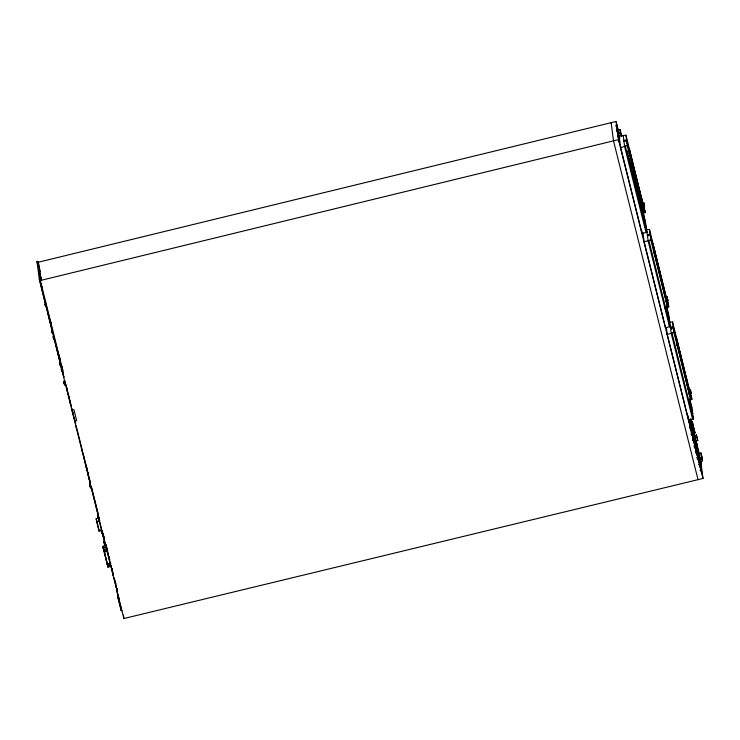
<?xml version="1.0" encoding="UTF-8"?>
<svg xmlns="http://www.w3.org/2000/svg" width="740" height="740" viewBox="0 0 740 740"><rect width="100%" height="100%" fill="white"/><g stroke="black" fill="none" stroke-linecap="round" stroke-linejoin="round"><path stroke-width="1.11" d="M52.586 332.787C51.384 333.333 52.605 330.715 51.911 331.862M53.456 333.444L52.947 333.351M54.187 339.216L53.132 336.746L53.789 337.532M59.385 357.216L59.635 358.308M668.359 304.492L668.747 306.878L664.529 307.905M53.502 333.592L53.613 334.85M643.291 208.255L643.994 212.472L642.005 212.954M107.837 565.98L108.058 567.229L107.319 564.407L110.797 563.566M701.011 464.304L700.762 461.427L703 478.456L123.885 618.529L39.359 279.729L37 261.544L38.425 262.2L616.115 121.471L618.908 132.682M38.119 266.021L37 261.544L37.749 261.368L40.108 279.554L40.783 280.395L618.474 139.656L616.115 121.471M615.736 125.263L616.725 125.023L617.752 129.611L617.623 128.621L616.633 128.862M615.865 126.244L616.855 126.004L616.725 125.023M616.374 130.175L617.364 129.935L618.39 134.486L617.141 128.242M619.63 137.705L618.094 129.99L620.074 129.509L621.757 136.234M616.494 131.128L617.493 130.888M617.049 132.081L618.048 131.84L616.929 126.558L617.956 131.156M618.51 133.228L620.499 132.747L620.074 129.509M643.356 213.102L645.308 220.899L646.788 232.323L642.07 233.461L620.657 147.621L619.177 136.206L625.948 135.161L642.745 202.834L643.735 202.594L644.244 204.776L644.494 206.821L642.385 207.339M39.359 279.729L40.108 279.554L63.279 372.451L62.539 372.627M625.948 135.161L626.549 139.795L624.569 140.276L624.717 141.414L626.697 140.933L643.495 208.606M623.876 140.887L624.625 140.711M623.894 141.016L624.643 140.831M41.977 286.63C40.959 287.268 39.951 283.54 41.292 283.596M42.152 287.222L41.412 287.397L45.427 303.493L45.038 300.505M620.657 147.621L627.307 145.567L626.697 140.933M628.676 158.841C631.054 159.553 630.323 156.362 630.869 159.609M45.612 306.693L45.427 304.02L45.177 305.019L46.056 306.591L45.39 305.805M45.621 304.418L46.37 304.233M45.649 304.908L45.621 304.714M45.233 305.157L45.418 306.009M50.172 321.549L50.588 323.047L50.894 321.909M51.328 324.749L50.912 325.045L51.402 325.064M50.69 324.157L50.931 325.193L51.125 324.055M50.931 325.193L51.513 325.591M51.078 325.702L51.319 326.738L51.532 325.739M51.772 331.354L52.235 331.446L51.967 330.216L52.133 332.75M52.189 331.104L52.161 330.91M51.957 332.204L52.364 331.899L52.133 332.834M53.835 337.875L53.373 337.782L53.558 338.633M53.946 338.18L53.733 339.179M626.549 139.795L643.245 206.691L643.125 205.748L644.115 205.507L644.494 206.821M630.424 156.085L630.175 155.271L642.487 205.1C643.171 207.45 642.949 206.469 640.664 206.849L640.84 207.607M643.874 211.529L644.864 211.288L645.243 212.602L642.08 213.361M59.69 357.161L58.95 357.328L59.117 358.077M59.709 357.309L59.256 357.272M59.589 357.966L59.561 357.772M59.172 358.216L59.367 357.078M59.727 358.419L59.551 359.751L59.774 358.761M644.559 221.084L645.308 220.899M59.958 364.182L60.421 364.274L59.718 363.146C59.866 364.08 61.004 366.735 60.153 365.024M60.356 363.729L60.588 364.922M60.107 364.681L60.514 364.385L60.347 365.717M62.345 371.082L61.337 367.392L62.086 367.216M645.298 226.727L646.038 226.551M645.308 226.856L646.057 226.681L629.166 159.257M61.91 369.399L62.66 369.204L61.91 369.399L61.79 368.807M61.559 367.836L62.086 370.351L62.826 370.176M665.889 301.615L667.998 301.106L667.24 296.879L666.25 297.119L649.461 229.446L646.649 229.52L648.138 240.944L669.552 326.784L669.256 324.527M649.461 229.446L650.062 234.071L648.074 234.552L648.221 235.699L650.21 235.218L666.999 302.891L667.989 302.651L668.368 304.501M647.389 235.172L648.129 234.987M647.398 235.302L648.148 235.117M65.814 385.096L65.065 385.272L64.13 381.535L64.806 380.786M64.13 381.535L64.88 381.35L65.379 383.514L64.639 383.69M648.823 240.334L670.292 326.608L665.574 327.746L644.161 241.906L650.812 239.853L650.21 235.218M65.065 385.272L65.74 384.522M74.648 421.143L76.636 420.662L73.88 409.618L71.9 410.099L71.632 408.064L74.389 419.118M650.062 234.071L666.749 300.976L666.629 300.033L667.619 299.793L667.998 301.106M665.519 307.23L667.499 306.749L667.378 305.805L668.368 305.565L668.747 306.878M669.765 322.094L672.568 322.02L689.365 389.684L690.355 389.453L690.855 391.636L691.114 393.68L689.005 394.189M688.699 400.22L691.863 399.452L691.613 397.408L691.105 395.225L690.115 395.465L673.317 327.792L671.337 328.273L671.189 327.126L673.169 326.645L672.568 322.02M670.495 327.746L671.245 327.561M670.514 327.866L671.254 327.69M688.098 415.75L688.755 420.57L667.277 334.48L673.918 332.427L673.317 327.792M90.067 484.413L90.483 483.72L90.067 484.413L91.002 488.16L91.492 488.039L91.066 486.448L90.567 486.569M91.002 488.16L91.418 487.466M98.929 520.155L99.428 520.035L98.475 516.048L97.985 516.168L103.128 536.519L102.028 532.005L102.851 535.446L102.546 533.966M98.106 516.224L98.365 517.417L97.467 513.726L98.411 517.232L98.901 517.112M96.774 521.82L96.154 518.749L98.642 518.148L99.188 521.006M98.577 518.564L99.077 518.444M99.687 520.886L96.709 521.598L99.049 530.969L101.722 530.303M100.918 530.145L98.947 530.497M99.049 530.969L101.713 530.469M103.239 534.493L103.11 533.956L102.546 534.382L102.074 531.921L102.573 531.801M102 532.486L102.499 532.365M102.25 533.253L102.74 533.133L103.961 538.128M673.169 326.645L689.865 393.55L689.745 392.607L690.735 392.367L691.114 393.68M102.786 535.409L103.285 535.288M688.626 399.804L690.614 399.322L690.494 398.379L691.484 398.139L691.863 399.452M105.154 544.955L104.146 540.644L105.154 544.955L106.394 544.659M103.97 551.096C110.362 547.813 106.847 553.233 104.035 551.402C103.656 548.137 100.788 545.167 106.431 545.584M103.082 547.424L106.56 546.582M691.179 407.934L691.928 407.759L689.699 398.842M103.905 550.726L106.514 550.098M103.998 551.235L107.457 550.32M104.035 551.402L107.494 550.477M104.081 551.587L107.605 550.949M107.578 550.847L104.1 551.688L107.291 564.398M691.909 413.586L692.659 413.401M691.928 413.716L692.677 413.531L689.116 399.563M690.374 419.552L691.327 423.807L691.206 422.919M688.69 420.32L693.408 419.182L691.928 407.759M688.838 421.236L689.837 420.995L690.929 425.935L690.772 424.769L689.782 425.01M690.254 421.282L690.438 420.773L694.324 438.08M692.344 422.17L695.036 433.029L692.668 424.205L690.929 424.631L690.42 421.893L692.159 421.476L692.399 422.447M688.995 422.401L689.985 422.161M690.438 422.734L689.874 420.255M107.494 565.073L107.217 563.852L110.63 563.103M107.966 566.979L111.435 566.137M689.606 427.137L690.596 426.897L690.457 425.824L691.539 430.661M689.652 427.526L690.651 427.285L691.946 433.779L690.864 428.904M690.383 427.979L691.373 427.739L691.225 426.573M690.429 428.358L691.428 428.118L692.483 432.9L691.373 427.739M689.81 428.728L690.809 428.488M690.577 429.496L691.576 429.256M691.141 430.467L692.131 430.227L692.288 431.392M691.049 433.094L692.039 432.854L693.306 439.236L692.252 434.482L691.262 434.722M694.74 432.475C693.26 436.545 693.87 425.389 692.159 421.476M691.808 433.696L692.797 433.455L692.649 432.289M695.036 433.029L693.306 433.455L693.056 432.401M693.62 433.501C693.722 435.657 692.566 428.414 693.019 431.124M691.206 434.297L692.853 433.834L693.954 438.811L692.797 433.455M692.002 435.203L693.001 434.963M693.805 434.963L694.869 439.144L693.676 433.945M692.612 436.369L693.611 436.128L693.759 437.294M693.269 439.569L694.268 439.329L694.111 438.163M692.631 440.013L694.314 439.708L695.378 444.49L694.268 439.329M692.686 440.439L693.676 440.198L694.777 445.138L693.463 438.57M693.473 441.077L694.462 440.837M694.037 442.058L695.027 441.817L695.174 442.983M694.092 445.887L695.091 445.647L694.934 444.444M694.148 446.312L695.147 446.072L696.201 450.827L695.091 445.647M694.841 446.59L695.841 446.35L695.693 445.212M694.916 447.108L695.905 446.868L697.052 451.983M694.296 447.413L695.285 447.173M696.83 446.831L698.403 453.407M694.795 447.95L695.794 447.709L694.527 441.355L695.582 446.091M695.508 447.959L696.497 447.719L696.645 448.884M695.054 448.181L696.044 447.94L695.905 446.868M697.2 449.624L697.08 446.775M695.526 451.816L696.516 451.576L697.672 456.728L696.303 449.957M696.331 452.547L697.321 452.307L697.173 451.169M695.665 452.917L696.664 452.677M696.396 453.065L697.395 452.825L698.421 457.477M696.275 453.851L697.265 453.611L696.044 447.94M697.024 454.61L698.024 454.369L697.866 453.204M117.651 596.218L118.4 596.042L119.011 598.734L118.261 598.91L116.966 590.909L117.299 591.963M696.951 457.348L697.949 457.107L697.792 455.905M697.006 457.773L698.005 457.533L699.041 462.213L697.949 457.107M697.718 458.115L698.717 457.875L698.569 456.737M697.154 458.874L698.782 458.393L699.855 463.203M700.299 459.216L700.336 458.18M697.931 459.707L698.921 459.466L698.782 458.393M698.458 460.336L699.448 460.095L699.3 458.93M698.505 460.715L699.494 460.474L698.366 455.193M700.688 462.796L701.067 465.719L689.939 420.154M698.542 464.443L700.207 464.119L701.289 468.975M699.356 465.432L700.345 465.192L700.207 464.119M699.975 470.168L700.965 469.928L700.817 468.827M118.261 598.91L121.203 610.676L121.943 610.5M639.776 190.892L639.897 191.54M640.729 198.098L640.849 198.764M638.657 197.793L638.537 197.145M654.715 251.535L654.835 252.211M654.891 252.923L655.02 253.598M655.64 258.695L655.77 259.379M664.418 293.808L664.538 294.455M686.396 377.752L686.516 378.39M698.606 453.315L699.633 457.875M102.731 533.133L102.536 532.495M98.42 517.241L98.67 518.055M695.119 435.712L695.6 437.701L695.165 435.842M696.349 444.981L696.007 443.593M699.106 453.537L699.577 455.526L699.374 454.536M44.992 304.121L45.186 304.815M50.459 322.02L50.727 323.25M51.532 330.318L51.726 331.011M58.932 357.18L59.126 357.873M59.718 363.146L59.912 363.839M643.735 202.594L644.115 205.507M642.745 202.834L643.125 205.748M667.24 296.879L667.619 299.793M666.25 297.119L666.629 300.033M667.989 302.651L668.368 305.565M666.999 302.891L667.378 305.805M690.355 389.453L690.735 392.367M689.365 389.684L689.745 392.607M691.105 395.225L691.484 398.139M690.115 395.465L690.494 398.379M631.442 158.795L631.516 159.322M663.373 285.76L663.271 285.141M664.15 291.532L664.03 290.95M664.326 293.003L664.243 292.42M677.877 344.267L677.951 344.785M678.062 345.654L678.127 346.172M678.635 350.039L678.7 350.557M678.811 351.426L678.876 351.953M687.238 384.106L687.146 383.524M98.032 513.754L98.059 514.18M45.649 301.763L45.344 300.903L45.455 302.151M97.699 514.698L98.013 515.771M694.471 435.527L694.509 436.119M695.498 441.123L695.285 440.393M700.253 459.142L698.847 453.259L699.633 456.136M118.15 597.476L118.816 599.733M61.762 368.27L61.475 366.041L61.781 366.92M61.808 371.193L61.235 368.751L61.808 370.99M631.266 157.407L631.331 157.925M632.015 163.179L632.08 163.707M640.045 192.872L639.971 192.326M640.23 194.259L640.155 193.714M629.823 162.19L629.888 162.717M640.59 197.173L640.526 196.664M654.567 250.222L654.632 250.74M655.316 255.994L655.381 256.512M655.52 257.464L655.585 257.983M663.558 287.157L663.493 286.648M677.673 342.796L677.748 343.314M686.665 379.731L686.591 379.185M686.85 381.118L686.776 380.573M687.414 385.503L687.34 384.957M687.599 386.891L687.525 386.345M102.953 546.425L103.887 549.922M39.562 269.212L39.349 268.583L40.293 275.632M46.25 306.48L45.649 303.992M52.244 330.503L52.808 332.732L52.688 332.14M53.78 336.617L54.39 339.105M51.569 327.45L52.087 329.254M59.727 360.139L60.245 361.943M62.28 368.946L62.502 369.732M700.762 461.427L701.058 462.306L700.771 460.687M700.512 461.483L700.808 462.371L700.632 461.242M699.346 457.662L699.18 457.107L699.43 458.476M631.054 155.937L631.127 156.454M631.803 161.709L631.877 162.236M663.734 288.526L663.669 288.036M678.423 348.568L678.497 349.086M118.132 595.404L117.716 594.1L117.947 595.506M64.38 382.247L64.861 384.365L64.519 382.802M90.317 485.135L90.798 487.244L90.456 485.699M690.42 421.893L690.614 422.586M88.18 472.814L88.43 473.711M102.305 533.068L102.462 533.929M52.17 329.041L52.078 328.505L52.281 329.337M58.331 354.238L58.747 355.736M50.856 324.841L51.365 325.091M59.015 357.531L59.163 358.077M63.113 372.738L63.242 373.2M64.056 380.961L64.991 384.707M89.993 483.84L90.927 487.586M629.675 150.312L629.444 149.517L642.116 201.086L641.867 200.272M629.832 151.608L629.601 150.803L642.274 202.362L642.024 201.548M629.99 152.884L629.74 152.061L630.119 153.837M630.582 157.38L630.351 156.584L643.023 208.144L642.773 207.32M641.7 198.986L641.95 199.8L641.58 198.033M642.449 204.758L642.699 205.572L642.329 203.805M653.18 244.598L652.93 243.784L665.621 295.371L665.371 294.557M642.69 206.349C640.498 204.962 640.96 209.013 640.6 205.97M653.346 245.883L653.096 245.07L665.778 296.647L665.528 295.834M653.503 247.16L653.263 246.364L653.624 248.113M653.929 250.37L653.679 249.556L666.37 301.143L666.12 300.329M654.095 251.665L653.846 250.842L666.527 302.42L666.278 301.606M654.252 252.941L654.012 252.136L654.373 253.885M665.214 293.262L665.454 294.085L665.084 292.318M676.295 337.172L676.064 336.367L688.727 387.945L688.487 387.131M665.963 299.043L666.213 299.857L665.834 298.091M676.452 338.457L676.221 337.662L688.885 389.221L688.644 388.407M676.61 339.734L676.379 338.939L676.739 340.687M677.045 342.944L676.813 342.148L689.486 393.717L689.236 392.903M677.202 344.239L676.971 343.434L689.634 394.993L689.393 394.18M688.32 385.836L688.57 386.659L688.2 384.893M677.359 345.506L677.128 344.711L677.489 346.459M689.07 391.617L689.319 392.431L688.949 390.664M62.086 370.351L62.502 371.637M694.351 436.036L694.509 436.637M119.529 602.055L118.992 600.001M694.925 436.933L695.063 437.433L694.971 436.933M696.701 445.896L696.849 446.396L696.701 445.656M41.042 278.999L40.441 276.917L40.857 280.238M89.882 485.514C89.29 483.46 90.927 489.686 89.956 486.097M105.117 549.2L104.701 547.517M109.548 565.896L109.132 564.204M103.212 547.508C102.37 544.64 104.664 553.335 103.313 548.331M58.849 355.533L58.673 354.904L58.886 355.875M52.892 333.139L52.901 332.954M98.041 515.984L97.883 515.438L98.124 516.64M50.579 323.759L46.49 306.989M58.738 356.449L54.649 339.679M98.235 517.084L98.531 518.148L98.124 516.215M692.89 430.375L693.019 430.874M696.368 443.538L696.164 442.835L696.312 443.528M60.883 364.968L61.309 367.077L60.393 363.127M60.569 363.682L60.736 364.33M52.392 332.094L52.235 331.446M627.307 145.567L643.994 212.472M650.812 239.853L667.499 306.749M673.918 332.427L690.614 399.322M666.592 306.268L668.812 315.185L671.245 333.518L692.668 419.358M643.125 212.417L644.817 221.445L641.802 209.374M666.629 306.702L668.322 315.721L666.13 306.943M689.736 399.276L691.438 408.295L689.245 399.517M632.913 173.724L633.745 177.073M635.142 182.641L635.975 185.99M637.362 191.567L638.195 194.907M639.591 200.485L640.424 203.833M671.189 327.126L671.744 329.356M626.937 150.34L628.538 156.445M665.926 306.341L669.561 320.957M629.268 159.896L628.205 155.77L628.473 157.13M629.666 161.958L638.259 196.017M638.528 197.469L640.433 204.675M628.88 158.971L640.072 204.305M628.76 159.137L639.277 201.308M639.674 203.361L640.785 207.801M625.318 146.048L646.788 232.323M671.938 332.907L693.408 419.182M646.048 232.499L624.625 146.659L623.145 135.244M620.499 132.747L621.332 136.105M690.67 419.395L691.604 423.9M693.981 432.697L699.79 455.96M690.3 418.997L690.892 422.42M693.639 432.216L694.287 434.972M695.877 441.197L698.958 453.537M618.094 129.99L618.927 133.348M689.985 419.173L691.234 423.955M690.124 420.19L690.799 422.743M619.177 136.206L619.732 138.435M689.736 420.302L701.067 465.719M695.841 446.35L696.849 450.392L695.489 443.667M697.321 452.307L698.218 455.877L696.978 449.624M698.717 457.875L699.642 461.603L699.494 460.474M698.921 459.466L700.059 464.822M700.345 465.192L701.502 470.603M690.596 426.897L691.743 432.253M700.965 469.928L701.909 473.711L700.614 467.208M618.474 139.656L703 478.456M698.033 479.659L613.506 140.859L611.148 122.664M37.749 261.368L40.275 271.497M44.326 297.508L44.548 298.396M62.937 372.229L63.381 374.033M106.495 546.804L108.299 554.297M108.983 556.471L109.807 559.791M111.897 568.449L112.989 572.816M62.845 372.414L63.917 377.363L62.946 372.988M65.971 384.782L67.645 391.497M68.21 393.736L69.875 400.442M70.439 402.68L71.271 406.038M72.668 411.625L73.51 414.983M74.065 417.221L75.739 423.928M76.192 426.12L82.436 450.762M82.991 453L88.291 474.248M88.856 476.486L90.53 483.202M91.64 487.669L98.059 513.394M103.082 533.521L103.915 536.879M109.206 558.136L108.752 556.11M110.251 562.326L110.593 563.491M115.172 582.112L114.182 577.922L117.336 591.676L116.106 585.738M115.385 582.824L115.866 584.766M52.771 332.519L53.012 333.555M61.254 366.744L61.337 367.392M67.025 389.619L66.544 387.695L66.702 388.925M68.348 394.92L67.571 391.793L67.728 393.005M69.19 398.277L68.709 396.363L68.866 397.593M83.278 454.758L82.76 452.677L82.926 453.944M84.12 458.125L84.628 460.16M85.415 463.305L84.915 461.325L85.082 462.593M87.061 469.918L87.801 472.897M89.808 480.954L89.3 478.91L89.466 480.177M91.723 488.964L94.47 500.009M95.164 502.58L97.671 512.802M106.616 548.71L109.613 560.726L109.354 558.728M110.371 563.788L113.377 575.812L113.118 573.815M53.132 336.746L53.373 337.782M53.752 339.318L53.483 338.088M96.154 518.749L99.234 531.07M104.155 551.023L106.93 562.113M104.192 551.263L107.05 563.418M107.615 565.11L107.059 562.724M702.02 458.819C700.133 451.853 703.842 466.182 701.964 459.207M700.031 459.3C698.227 452.399 701.538 466.274 700.188 459.947M694.943 437.285L695.794 441.132L694.647 436.757M694.943 439.088L694.092 435.24M104.035 538.452L104.581 540.616L104.507 540.043M119.094 600.843L119.39 602.036M699.568 459.096L700.355 462.028L699.938 460.012M40.904 278.332L40.432 276.307M56.157 345.515L56.518 347.042M56.703 347.809L59.551 359.52M47.998 312.817L51.393 326.821M699.309 454.526L699.106 453.565M118.419 597.596L118.696 598.799M103.618 538.581C104.423 542.281 102.74 534.872 103.544 538.572M104.608 542.799C103.868 539.303 105.21 545.445 104.83 543.428M107.615 565.129C108.567 569.661 107.05 562.548 107.217 563.852M64.103 383.246C64.917 386.955 63.224 379.528 64.029 383.237M628.88 160.09L628.574 158.73M98.475 516.048L98.142 514.559M98.013 516.187L97.717 514.818M58.839 355.746L58.664 354.987M59.367 358.854L59.533 359.612M50.644 322.918L50.477 322.159M51.125 325.831L51.301 326.59M50.875 325.064L50.745 324.499M61.624 366.041L61.781 366.8M640.905 199.495C641.71 200.623 638.639 201.28 638.962 200.161M119.677 603.239L120.296 606.079M62.511 370.268L62.225 368.927M101.87 530.969L102.074 531.921M699.994 457.635L700.133 458.273M104.257 539.081L104.377 539.701L103.582 536.112M645.243 212.602L644.299 207.968L644.864 211.288M627.881 153.226L627.788 152.745M694.49 438.311L694.638 439.199M118.15 597.652L120.37 606.56M700.734 464.702L700.891 465.867M701.714 472.194L700.419 465.747M699.79 460.918L701.085 467.384L699.994 462.463M700.271 466.413L698.995 460.021M699.18 461.483L700.466 467.939L699.393 463.111M698.634 459.096L697.395 452.825M698.837 460.687L697.598 454.443M691.586 409.442L692.187 414.067M697.469 455.202L696.118 448.496M695.998 449.3L694.74 442.983M694.166 440.402L693.066 435.481L694.379 442.03M694.582 443.611L693.278 437.109M691.41 424.779L691.53 425.667M692.686 434.491L691.641 429.774L692.899 436.119M693.102 437.71L691.854 431.392M668.47 316.868L669.071 321.502M666.389 327.626L667.277 334.48M644.966 222.583L645.567 227.217M642.977 232.767L644.161 241.906M641.626 230.038L642.07 233.461M618.048 131.84L618.187 132.904M618.677 136.697L618.797 137.677L617.78 133.098L617.9 134.07M619.01 139.25L617.974 134.634L619.223 140.942M618.187 136.253L619.436 142.579L618.399 137.899M123.451 615.125L123.885 618.529M120.638 606.365L121.203 610.676M117.059 588.55L117.198 589.623M115.607 582.732L115.745 583.804M113.368 573.759L113.507 574.832M112.027 568.376L112.166 569.449M110.112 561.799L110.491 564.158M106.828 548.405L106.486 547.249L106.727 549.071M94.766 500.407L94.979 501.998M94.026 497.548L94.147 498.501M91.871 488.909L91.991 489.862M90.067 481.971L90.234 483.238M89.142 478.873L88.236 474.645L88.402 475.913M86.867 467.532L86.959 468.235M86.959 470.131L85.988 465.636L86.154 466.903M85.655 464.304L85.822 465.571M83.861 457.107L84.027 458.384M83.537 455.803L83.703 457.07M82.029 449.495L82.344 451.974M76.026 425.833L76.239 427.48M70.67 404.78L69.727 400.46L69.884 401.663M69.431 399.239L69.588 400.47M67.266 390.581L67.423 391.812M62.336 368.4L62.475 369.482M40.7 275.937L41.079 278.915M38.425 262.2L40.783 280.395M40.117 280.423L40.552 283.781M632.191 164.576C627.27 165.113 632.672 166.278 632.191 164.576M696.368 434.769L697.774 440.651L696.368 434.769M700.882 452.852L702.279 458.735L700.882 452.852M691.114 419.728L690.966 419.229L691.114 419.728M694.129 435.971L694.601 437.941L694.139 435.99M693.805 435.703L694.324 437.784L693.805 435.703M696.423 442.779L696.886 444.731L696.423 442.779M696.636 444.379L697.099 446.331L696.636 444.379M103.794 537.259L103.896 537.832L103.794 537.259M103.868 541.726L104.451 544.159L103.868 541.726"/></g></svg>
